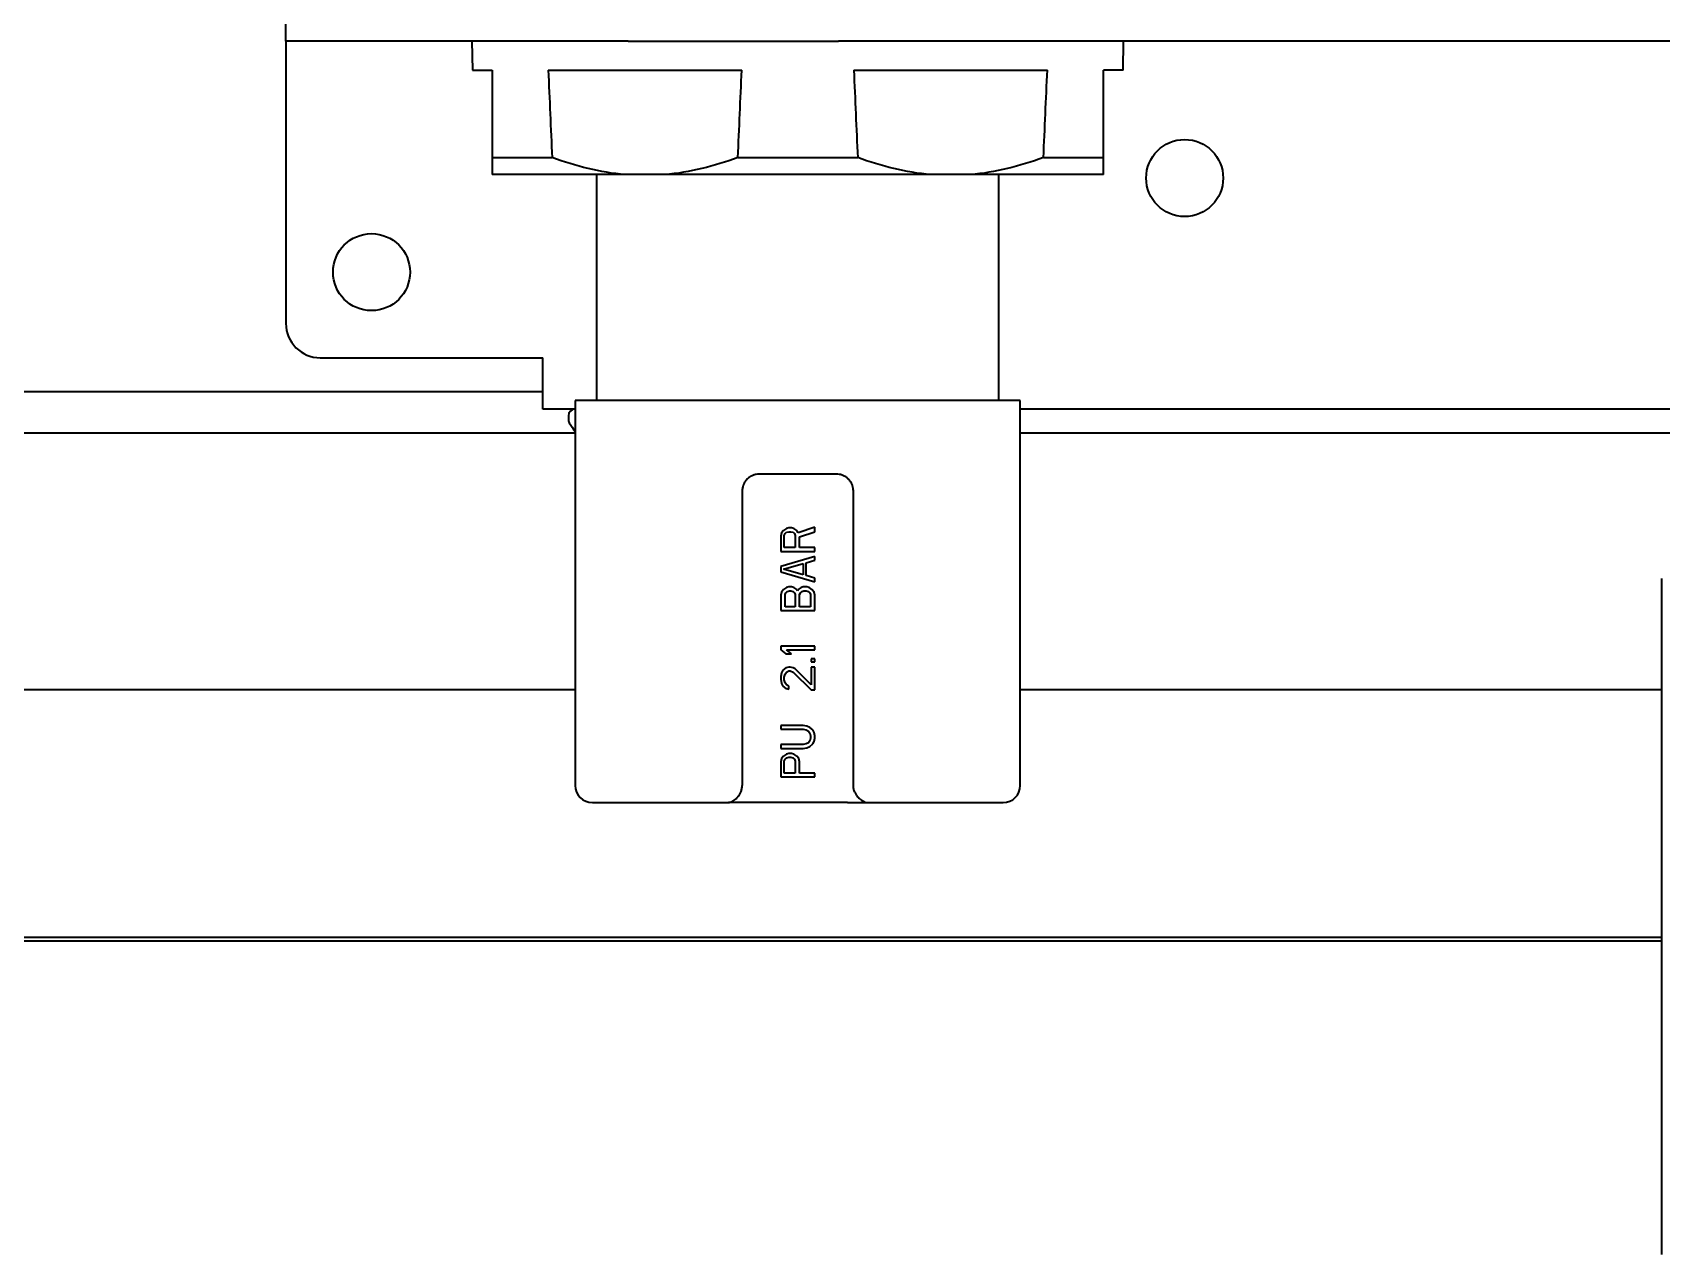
# Model space of a CAD drawing. Extents: x 6336 to 10269, y -393 to 3036.
# Drawn here: x 8585.8 to 8680.9, y 2212.5 to 2283.9 of the extents above; entities that cross this region are included whole.
import ezdxf

# ---------------------------------------------------------------- set-up
doc = ezdxf.new("R2010")
doc.units = 0
doc.header["$LTSCALE"] = 5
doc.layers.add('1', color=7, linetype='CONTINUOUS', true_color=0xffffff)

msp = doc.modelspace()

# ---------------------------------------------------------------- linework, layer by layer
at = {"layer": '1', "color": 7, "linetype": 'Continuous', "lineweight": 35}
for p, q in [((8600.573, 2283.426), (8600.573, 2284.426)), ((8600.573, 2283.426), (8600.573, 2282.426)), ((8620.573, 2283.426), (8600.573, 2283.426)), ((8611.437, 2283.426), (8611.466, 2281.726)), ((8620.573, 2283.426), (8632.847, 2283.426)), ((8653.922, 2283.426), (8632.847, 2283.426)), ((8649.479, 2281.726), (8649.509, 2283.426)), ((8686.673, 2283.426), (8653.922, 2283.426)), ((8600.573, 2282.426), (8600.573, 2266.926)), ((8611.466, 2281.726), (8612.623, 2281.726)), ((8612.623, 2281.726), (8612.623, 2276.626)), ((8615.894, 2281.726), (8627.202, 2281.726)), ((8633.744, 2281.726), (8645.052, 2281.726)), ((8648.323, 2276.626), (8648.323, 2281.726)), ((8649.479, 2281.726), (8648.323, 2281.726)), ((8612.623, 2276.626), (8616.122, 2276.626)), ((8626.973, 2276.626), (8633.972, 2276.626)), ((8644.823, 2276.626), (8648.323, 2276.626)), ((8620.39, 2275.626), (8612.623, 2275.626)), ((8618.723, 2275.626), (8618.723, 2262.426)), ((8622.706, 2275.626), (8620.39, 2275.626)), ((8638.24, 2275.626), (8622.706, 2275.626)), ((8640.556, 2275.626), (8638.24, 2275.626)), ((8648.323, 2275.626), (8640.556, 2275.626)), ((8642.223, 2262.426), (8642.223, 2275.626)), ((8602.573, 2264.926), (8615.573, 2264.926)), ((8615.573, 2263.926), (8615.573, 2264.926)), ((8615.573, 2261.926), (8615.573, 2263.926)), ((8615.582, 2262.926), (8430.073, 2262.926)), ((8617.474, 2261.926), (8615.573, 2261.926)), ((8643.473, 2262.426), (8617.473, 2262.426)), ((8617.473, 2262.426), (8617.473, 2239.926)), ((8643.473, 2239.926), (8643.473, 2262.426)), ((8682.973, 2261.926), (8643.474, 2261.926)), ((8643.474, 2261.926), (8643.474, 2261.926)), ((8617.073, 2261.526), (8617.073, 2261.326)), ((8617.48, 2260.526), (8463.373, 2260.526)), ((8681.545, 2260.526), (8643.478, 2260.526)), ((8632.723, 2258.126), (8628.223, 2258.126)), ((8627.223, 2257.126), (8627.223, 2239.926)), ((8633.723, 2239.926), (8633.723, 2257.126)), ((8629.515, 2254.686), (8629.473, 2254.5)), ((8629.473, 2254.5), (8629.473, 2253.609)), ((8629.643, 2254.835), (8629.515, 2254.686)), ((8629.813, 2254.946), (8629.643, 2254.835)), ((8629.686, 2254.538), (8629.728, 2254.649)), ((8629.686, 2253.832), (8629.686, 2254.538)), ((8629.728, 2254.649), (8629.813, 2254.723)), ((8629.941, 2254.983), (8629.813, 2254.946)), ((8629.813, 2254.723), (8629.941, 2254.76)), ((8630.111, 2254.983), (8629.941, 2254.983)), ((8629.941, 2254.76), (8630.069, 2254.76)), ((8630.069, 2254.76), (8630.196, 2254.723)), ((8630.239, 2254.946), (8630.111, 2254.983)), ((8630.196, 2254.723), (8630.281, 2254.649)), ((8630.409, 2254.835), (8630.239, 2254.946)), ((8630.281, 2254.649), (8630.324, 2254.538)), ((8630.324, 2254.538), (8630.324, 2253.832)), ((8630.494, 2254.686), (8630.409, 2254.835)), ((8631.473, 2255.02), (8630.494, 2254.686)), ((8630.579, 2254.463), (8631.473, 2254.76)), ((8630.579, 2253.832), (8630.579, 2254.463)), ((8631.473, 2254.76), (8631.473, 2255.02)), ((8629.473, 2253.609), (8631.473, 2253.609)), ((8631.473, 2253.312), (8629.473, 2252.718)), ((8630.324, 2253.832), (8629.686, 2253.832)), ((8631.473, 2253.832), (8630.579, 2253.832)), ((8631.473, 2253.609), (8631.473, 2253.832)), ((8631.473, 2253.089), (8631.473, 2253.312)), ((8629.473, 2252.718), (8629.473, 2252.421)), ((8629.473, 2252.421), (8631.473, 2251.827)), ((8629.643, 2252.569), (8630.792, 2252.904)), ((8630.792, 2252.235), (8629.643, 2252.569)), ((8630.792, 2252.904), (8630.792, 2252.235)), ((8630.962, 2252.941), (8631.473, 2253.089)), ((8630.962, 2252.198), (8630.962, 2252.941)), ((8629.643, 2251.381), (8629.515, 2251.233)), ((8629.813, 2251.492), (8629.643, 2251.381)), ((8629.771, 2251.195), (8629.856, 2251.27)), ((8629.941, 2251.53), (8629.813, 2251.492)), ((8629.856, 2251.27), (8629.984, 2251.307)), ((8630.111, 2251.53), (8629.941, 2251.53)), ((8629.984, 2251.307), (8630.069, 2251.307)), ((8630.069, 2251.307), (8630.196, 2251.27)), ((8630.239, 2251.492), (8630.111, 2251.53)), ((8630.196, 2251.27), (8630.281, 2251.195)), ((8630.409, 2251.381), (8630.239, 2251.492)), ((8630.452, 2251.307), (8630.409, 2251.381)), ((8630.494, 2251.381), (8630.452, 2251.307)), ((8630.664, 2251.492), (8630.494, 2251.381)), ((8630.622, 2251.195), (8630.707, 2251.27)), ((8630.792, 2251.53), (8630.664, 2251.492)), ((8630.707, 2251.27), (8630.835, 2251.307)), ((8631.005, 2251.53), (8630.792, 2251.53)), ((8630.835, 2251.307), (8630.962, 2251.307)), ((8631.473, 2252.05), (8630.962, 2252.198)), ((8630.962, 2251.307), (8631.09, 2251.27)), ((8631.132, 2251.492), (8631.005, 2251.53)), ((8631.09, 2251.27), (8631.175, 2251.195)), ((8631.303, 2251.381), (8631.132, 2251.492)), ((8631.43, 2251.233), (8631.303, 2251.381)), ((8631.473, 2251.827), (8631.473, 2252.05)), ((8680.923, 2252.026), (8680.923, 2212.526)), ((8629.515, 2251.233), (8629.473, 2251.047)), ((8629.473, 2251.047), (8629.473, 2250.156)), ((8629.728, 2251.084), (8629.771, 2251.195)), ((8629.728, 2250.378), (8629.728, 2251.084)), ((8630.324, 2250.378), (8629.728, 2250.378)), ((8630.281, 2251.195), (8630.324, 2251.084)), ((8630.324, 2251.084), (8630.324, 2250.378)), ((8630.579, 2251.084), (8630.622, 2251.195)), ((8630.579, 2250.378), (8630.579, 2251.084)), ((8631.218, 2250.378), (8630.579, 2250.378)), ((8631.175, 2251.195), (8631.218, 2251.084)), ((8631.218, 2251.084), (8631.218, 2250.378)), ((8631.473, 2251.047), (8631.43, 2251.233)), ((8631.473, 2250.156), (8631.473, 2251.047)), ((8629.473, 2250.156), (8631.473, 2250.156)), ((8629.473, 2248.076), (8629.473, 2247.853)), ((8631.473, 2248.076), (8629.473, 2248.076)), ((8629.473, 2247.853), (8629.771, 2247.63)), ((8629.771, 2247.63), (8630.111, 2247.63)), ((8629.813, 2247.853), (8631.473, 2247.853)), ((8630.111, 2247.63), (8629.813, 2247.853)), ((8631.473, 2247.853), (8631.473, 2248.076)), ((8629.515, 2246.516), (8629.473, 2246.294)), ((8629.601, 2246.665), (8629.515, 2246.516)), ((8629.771, 2246.813), (8629.601, 2246.665)), ((8629.728, 2246.442), (8629.813, 2246.553)), ((8629.941, 2246.851), (8629.771, 2246.813)), ((8629.813, 2246.553), (8629.941, 2246.628)), ((8630.026, 2246.851), (8629.941, 2246.851)), ((8629.941, 2246.628), (8630.026, 2246.628)), ((8630.196, 2246.813), (8630.026, 2246.851)), ((8630.026, 2246.628), (8630.196, 2246.553)), ((8630.324, 2246.739), (8630.196, 2246.813)), ((8630.196, 2246.553), (8631.26, 2245.514)), ((8631.26, 2245.811), (8630.324, 2246.739)), ((8631.473, 2247.333), (8631.26, 2247.333)), ((8631.26, 2247.333), (8631.26, 2247.148)), ((8631.26, 2247.148), (8631.473, 2247.148)), ((8631.26, 2246.851), (8631.26, 2245.811)), ((8631.473, 2246.851), (8631.26, 2246.851)), ((8631.473, 2247.148), (8631.473, 2247.333)), ((8631.473, 2245.514), (8631.473, 2246.851)), ((8629.473, 2246.294), (8629.473, 2246.145)), ((8629.473, 2246.145), (8629.515, 2245.885)), ((8629.515, 2245.885), (8629.601, 2245.736)), ((8629.601, 2245.736), (8629.771, 2245.588)), ((8629.686, 2246.256), (8629.728, 2246.442)), ((8629.686, 2246.108), (8629.686, 2246.256)), ((8629.728, 2245.922), (8629.686, 2246.108)), ((8629.813, 2245.811), (8629.728, 2245.922)), ((8629.771, 2245.588), (8629.941, 2245.551)), ((8629.941, 2245.736), (8629.813, 2245.811)), ((8629.941, 2245.551), (8629.941, 2245.736)), ((8617.48, 2245.526), (8463.373, 2245.526)), ((8631.26, 2245.514), (8631.473, 2245.514)), ((8680.923, 2245.526), (8643.478, 2245.526)), ((8629.473, 2243.434), (8629.473, 2243.211)), ((8630.792, 2243.434), (8629.473, 2243.434)), ((8629.473, 2243.211), (8630.792, 2243.211)), ((8631.005, 2243.397), (8630.792, 2243.434)), ((8630.792, 2243.211), (8630.962, 2243.174)), ((8630.962, 2243.174), (8631.09, 2243.1)), ((8631.175, 2243.323), (8631.005, 2243.397)), ((8631.09, 2243.1), (8631.175, 2242.988)), ((8631.345, 2243.174), (8631.175, 2243.323)), ((8631.175, 2242.988), (8631.218, 2242.84)), ((8631.218, 2242.691), (8631.175, 2242.543)), ((8631.218, 2242.84), (8631.218, 2242.691)), ((8631.43, 2243.026), (8631.345, 2243.174)), ((8631.473, 2242.84), (8631.43, 2243.026)), ((8631.43, 2242.506), (8631.473, 2242.691)), ((8631.473, 2242.691), (8631.473, 2242.84)), ((8629.473, 2242.32), (8629.473, 2242.097)), ((8630.792, 2242.32), (8629.473, 2242.32)), ((8629.473, 2242.097), (8630.792, 2242.097)), ((8629.813, 2241.763), (8629.643, 2241.652)), ((8629.941, 2241.8), (8629.813, 2241.763)), ((8630.111, 2241.8), (8629.941, 2241.8)), ((8630.239, 2241.763), (8630.111, 2241.8)), ((8630.409, 2241.652), (8630.239, 2241.763)), ((8630.962, 2242.357), (8630.792, 2242.32)), ((8630.792, 2242.097), (8631.005, 2242.134)), ((8631.09, 2242.431), (8630.962, 2242.357)), ((8631.005, 2242.134), (8631.175, 2242.209)), ((8631.175, 2242.543), (8631.09, 2242.431)), ((8631.175, 2242.209), (8631.345, 2242.357)), ((8631.345, 2242.357), (8631.43, 2242.506)), ((8629.515, 2241.503), (8629.473, 2241.317)), ((8629.473, 2241.317), (8629.473, 2240.426)), ((8629.643, 2241.652), (8629.515, 2241.503)), ((8629.686, 2241.355), (8629.728, 2241.466)), ((8629.686, 2240.649), (8629.686, 2241.355)), ((8629.728, 2241.466), (8629.813, 2241.54)), ((8629.813, 2241.54), (8629.941, 2241.577)), ((8629.941, 2241.577), (8630.069, 2241.577)), ((8630.069, 2241.577), (8630.196, 2241.54)), ((8630.196, 2241.54), (8630.281, 2241.466)), ((8630.281, 2241.466), (8630.324, 2241.355)), ((8630.324, 2241.355), (8630.324, 2240.649)), ((8630.537, 2241.503), (8630.409, 2241.652)), ((8630.579, 2241.317), (8630.537, 2241.503)), ((8630.579, 2240.649), (8630.579, 2241.317)), ((8629.473, 2240.426), (8631.473, 2240.426)), ((8630.324, 2240.649), (8629.686, 2240.649)), ((8631.473, 2240.649), (8630.579, 2240.649)), ((8631.473, 2240.426), (8631.473, 2240.649)), ((8618.473, 2238.926), (8626.427, 2238.926)), ((8627.719, 2238.926), (8626.427, 2238.926)), ((8633.227, 2238.926), (8627.719, 2238.926)), ((8633.382, 2238.926), (8633.227, 2238.926)), ((8633.382, 2238.926), (8634.528, 2238.926)), ((8634.528, 2238.926), (8642.473, 2238.926)), ((8680.923, 2231.037), (8459.92, 2231.037)), ((8680.923, 2230.83), (8459.92, 2230.83))]:
    msp.add_line(p, q, dxfattribs=at)
for centre in [(8653.073, 2275.426), (8605.573, 2269.926)]:
    msp.add_circle(centre, 2.25, dxfattribs=at)
for centre, radius, start, end in [((8602.573, 2266.926), 2, 180, 270), ((8617.473, 2261.526), 0.4, 90, 180), ((8617.473, 2261.326), 0.4, 180, 210.30118), ((8621.272, 2263.546), 4.8, 210.30118, 217.68028), ((8618.473, 2239.926), 1, 180, 270), ((8642.473, 2239.926), 1, 270.00153, 0)]:
    msp.add_arc(centre, radius, start, end, dxfattribs=at)
for centre, major_axis, start_param, end_param in [((10951.706, 2418.727), (0, 2700.641), 1.621547, 1.623438), ((6291.39, 2418.727), (0, 2700.641), 4.659747, 4.661638), ((10969.556, 2418.727), (0, -2700.641), 4.76314, 4.765031), ((6309.24, 2418.727), (0, -2700.641), 1.518154, 1.520046)]:
    msp.add_ellipse(centre, major_axis=major_axis, ratio=0.866025, start_param=start_param, end_param=end_param, dxfattribs=at)
for points, knots in [([(8612.623, 2276.626), (8612.623, 2276.365), (8612.623, 2276.146), (8612.623, 2275.807), (8612.623, 2275.688), (8612.623, 2275.626)], [0, 0, 0, 0, 0.5, 0.5, 1, 1, 1, 1]), ([(8620.39, 2275.626), (8619.66, 2275.688), (8618.941, 2275.807), (8617.519, 2276.146), (8616.817, 2276.365), (8616.122, 2276.626)], [0, 0, 0, 0, 0.5, 0.5, 1, 1, 1, 1]), ([(8626.973, 2276.626), (8626.279, 2276.365), (8625.577, 2276.146), (8624.155, 2275.807), (8623.435, 2275.688), (8622.706, 2275.626)], [0, 0, 0, 0, 0.5, 0.5, 1, 1, 1, 1]), ([(8638.24, 2275.626), (8637.51, 2275.688), (8636.791, 2275.807), (8635.369, 2276.146), (8634.667, 2276.365), (8633.972, 2276.626)], [0, 0, 0, 0, 0.5, 0.5, 1, 1, 1, 1]), ([(8644.823, 2276.626), (8644.129, 2276.365), (8643.427, 2276.146), (8642.005, 2275.807), (8641.285, 2275.688), (8640.556, 2275.626)], [0, 0, 0, 0, 0.5, 0.5, 1, 1, 1, 1]), ([(8648.323, 2275.626), (8648.323, 2275.688), (8648.323, 2275.807), (8648.323, 2276.146), (8648.323, 2276.365), (8648.323, 2276.626)], [0, 0, 0, 0, 0.5, 0.5, 1, 1, 1, 1]), ([(8628.223, 2258.126), (8628.157, 2258.126), (8628.092, 2258.12), (8628.012, 2258.104), (8627.997, 2258.1), (8627.965, 2258.092), (8627.918, 2258.079), (8627.842, 2258.052), (8627.784, 2258.025), (8627.741, 2258.002), (8627.727, 2257.994), (8627.699, 2257.978), (8627.685, 2257.969), (8627.617, 2257.924), (8627.566, 2257.883), (8627.497, 2257.815), (8627.475, 2257.791), (8627.444, 2257.753), (8627.434, 2257.74), (8627.414, 2257.714), (8627.404, 2257.701), (8627.358, 2257.633), (8627.327, 2257.575), (8627.295, 2257.499), (8627.289, 2257.484), (8627.278, 2257.453), (8627.272, 2257.437), (8627.257, 2257.389), (8627.249, 2257.357), (8627.23, 2257.259), (8627.223, 2257.193), (8627.223, 2257.126)], [0, 0, 0, 0, 0.125, 0.125, 0.15625, 0.15625, 0.1875, 0.25, 0.3125, 0.3125, 0.34375, 0.34375, 0.375, 0.375, 0.5, 0.5, 0.5625, 0.5625, 0.59375, 0.59375, 0.625, 0.625, 0.75, 0.75, 0.78125, 0.78125, 0.8125, 0.8125, 0.875, 0.875, 1, 1, 1, 1]), ([(8633.723, 2257.126), (8633.723, 2257.193), (8633.716, 2257.26), (8633.699, 2257.342), (8633.696, 2257.358), (8633.687, 2257.39), (8633.674, 2257.438), (8633.646, 2257.516), (8633.617, 2257.575), (8633.586, 2257.633), (8633.568, 2257.661), (8633.513, 2257.743), (8633.471, 2257.793), (8633.402, 2257.861), (8633.377, 2257.883), (8633.327, 2257.924), (8633.3, 2257.943), (8633.219, 2257.997), (8633.163, 2258.027), (8633.088, 2258.057), (8633.072, 2258.063), (8633.042, 2258.074), (8633.026, 2258.079), (8632.98, 2258.093), (8632.948, 2258.101), (8632.853, 2258.12), (8632.789, 2258.126), (8632.723, 2258.126)], [0, 0, 0, 0, 0.125, 0.125, 0.15625, 0.15625, 0.1875, 0.25, 0.3125, 0.3125, 0.375, 0.375, 0.5, 0.5, 0.5625, 0.5625, 0.625, 0.625, 0.75, 0.75, 0.78125, 0.78125, 0.8125, 0.8125, 0.875, 0.875, 1, 1, 1, 1]), ([(8627.144, 2239.537), (8627.158, 2239.569), (8627.169, 2239.601), (8627.189, 2239.665), (8627.197, 2239.698), (8627.21, 2239.762), (8627.215, 2239.795), (8627.22, 2239.844), (8627.221, 2239.86), (8627.222, 2239.885), (8627.222, 2239.893), (8627.223, 2239.91), (8627.223, 2239.918), (8627.223, 2239.926)], [0, 0, 0, 0, 0.25, 0.25, 0.5, 0.5, 0.75, 0.75, 0.875, 0.875, 0.9375, 0.9375, 1, 1, 1, 1]), ([(8633.802, 2239.537), (8633.788, 2239.569), (8633.777, 2239.601), (8633.757, 2239.665), (8633.749, 2239.697), (8633.736, 2239.762), (8633.731, 2239.795), (8633.725, 2239.86), (8633.723, 2239.893), (8633.723, 2239.926)], [0, 0, 0, 0, 0.25, 0.25, 0.5, 0.5, 0.75, 0.75, 1, 1, 1, 1]), ([(8626.755, 2239.079), (8626.792, 2239.103), (8626.829, 2239.129), (8626.9, 2239.189), (8626.935, 2239.222), (8626.985, 2239.278), (8627.002, 2239.298), (8627.034, 2239.34), (8627.049, 2239.362), (8627.094, 2239.431), (8627.121, 2239.482), (8627.144, 2239.537)], [0, 0, 0, 0, 0.25, 0.25, 0.5, 0.5, 0.625, 0.625, 0.75, 0.75, 1, 1, 1, 1]), ([(8633.802, 2239.537), (8633.813, 2239.51), (8633.826, 2239.483), (8633.853, 2239.433), (8633.867, 2239.409), (8633.896, 2239.363), (8633.911, 2239.341), (8633.943, 2239.3), (8633.959, 2239.28), (8633.993, 2239.242), (8634.01, 2239.224), (8634.045, 2239.19), (8634.063, 2239.175), (8634.117, 2239.129), (8634.154, 2239.103), (8634.191, 2239.079)], [0, 0, 0, 0, 0.125, 0.125, 0.25, 0.25, 0.375, 0.375, 0.5, 0.5, 0.625, 0.625, 0.75, 0.75, 1, 1, 1, 1]), ([(8634.191, 2239.079), (8634.22, 2239.061), (8634.274, 2239.027), (8634.347, 2238.984), (8634.412, 2238.951), (8634.469, 2238.931), (8634.503, 2238.926), (8634.518, 2238.926), (8634.518, 2238.926), (8634.518, 2238.926)], [0, 0, 0, 0, 0.199998, 0.399997, 0.599995, 0.799994, 0.999992, 0.999992, 1, 1, 1, 1])]:
    msp.add_open_spline(points, degree=3, knots=knots, dxfattribs=at)
msp.add_open_spline([(8626.427, 2238.926), (8626.456, 2238.926), (8626.518, 2238.942), (8626.627, 2238.999), (8626.71, 2239.051), (8626.755, 2239.079)], degree=3, dxfattribs=at)

doc.saveas('drawing.dxf')
